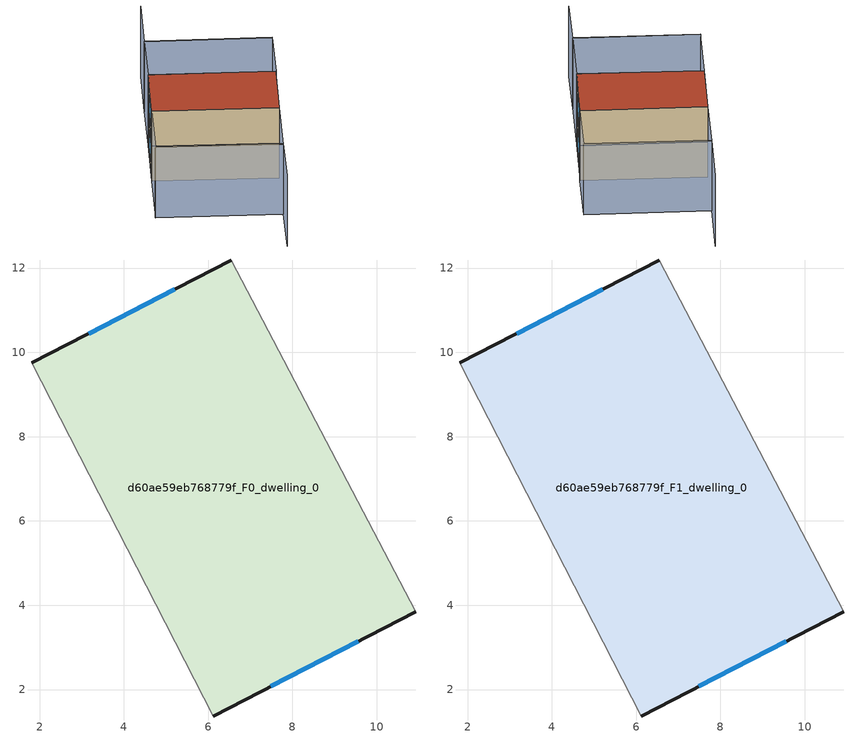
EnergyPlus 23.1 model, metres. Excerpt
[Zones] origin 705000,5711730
d60ae59eb768779f_F0_dwelling_0
 floor ground (EU_floor_Construction): 6.55,12.19 10.93,3.85 6.12,1.37 1.82,9.75 z0
 wall outside (EU_wall_Construction): 6.55,12.19 1.82,9.75 / 6.12,1.37 10.93,3.85 z0:3
 wall adiabatic (EU_wall_Construction): 10.93,3.85 6.55,12.19 / 1.82,9.75 6.12,1.37 z0:3
 window (EU_Window_Construction): 5.2,11.5 3.17,10.45 / 7.49,2.08 9.56,3.14 z0.85:2.15
d60ae59eb768779f_F1_dwelling_0
 floor to d60ae59eb768779f_F0_dwelling_0 (EU_floor_Construction): 6.55,12.19 10.93,3.85 6.12,1.37 1.82,9.75 z3
 wall outside (EU_wall_Construction): 6.55,12.19 1.82,9.75 / 6.12,1.37 10.93,3.85 z3:6
 wall adiabatic (EU_wall_Construction): 10.93,3.85 6.55,12.19 / 1.82,9.75 6.12,1.37 z3:6
 window (EU_Window_Construction): 5.2,11.5 3.17,10.45 / 7.49,2.08 9.56,3.14 z3.85:5.15
 roof outside (EU_roof_Construction): 10.93,3.85 6.55,12.19 1.82,9.75 6.12,1.37 z6
shading: 15.26,6.07 10.91,14.45 / 10.91,14.45 15.55,16.86 / -2.95,7.35 1.49,-1.02 / 1.49,-1.02 -2.72,-3.26 / 10.94,3.82 6.55,12.19 / 6.55,12.19 10.95,14.5 / 10.95,14.5 15.34,6.12 / 15.34,6.12 10.94,3.82 / -2.93,7.3 1.82,9.75 / 1.82,9.75 6.14,1.38 / 6.14,1.38 1.4,-1.07 / 1.4,-1.07 -2.93,7.3 z0:6
[Building]
EU S2 Campaign: North Axis=0; Terrain=City; Solar Distribution=FullExterior
[Site:Location]
London: Latitude=51.5; Longitude=-0.5; Time Zone=0; Elevation=25
[SizingPeriod:WeatherFileDays]
AnnualSizingPeriod: Begin Month=1; Begin Day of Month=1; End Month=12; End Day of Month=31; Day of Week for Start Day=Monday; Use Weather File Daylight Saving Period=No; Use Weather File Rain and Snow Indicators=No
[MATERIAL]
EU_InternalMass_Material: Roughness=MediumRough; Thickness=0.1; Conductivity=1; Density=1800; Specific Heat=900; Thermal Absorptance=0.9; Solar Absorptance=0.7; Visible Absorptance=0.7
[MATERIAL:NOMASS] Roughness=MediumRough; Thermal Absorptance=0.9; Solar Absorptance=0.7; Visible Absorptance=0.7
Name | Thermal Resistance
EU_wall_NoMass | 0.71061
EU_roof_NoMass | 2.41608
EU_floor_NoMass | 1.75078
[WINDOWMATERIAL:SIMPLEGLAZINGSYSTEM]
EU_Window_SimpleGlazing: UFactor=2.64892; Solar Heat Gain Coefficient=0.76; Visible Transmittance=0.76
[CONSTRUCTION]
EU_wall_Construction: EU_wall_NoMass
EU_roof_Construction: EU_roof_NoMass
EU_floor_Construction: EU_floor_NoMass
EU_Window_Construction: EU_Window_SimpleGlazing
EU_InternalMass_Construction: EU_InternalMass_Material
[ZONE] Type=1; Multiplier=1; Ceiling Height=autocalculate; Volume=151.671; Floor Area=autocalculate; Part of Total Floor Area=Yes
d60ae59eb768779f_F0_dwelling_0; d60ae59eb768779f_F1_dwelling_0
[INTERNALMASS] Construction=EU_InternalMass_Construction; Surface Area=50.557
Name | Zone or ZoneList
d60ae59eb768779f_F0_dwelling_0_EU_InternalMass | d60ae59eb768779f_F0_dwelling_0
d60ae59eb768779f_F1_dwelling_0_EU_InternalMass | d60ae59eb768779f_F1_dwelling_0
[OTHEREQUIPMENT] Fuel Type=Electricity; Design Level Calculation Method=Watts/Area; Power per Zone Floor Area=1; Fraction Latent=0; Fraction Radiant=0; Fraction Lost=0; Carbon Dioxide Generation Rate=0; EndUse Subcategory=EU_Step8_InternalGains
Name | Zone or ZoneList or Space or SpaceList | Schedule
EU_Step8_InternalGain_d60ae59eb768779f_F0_dwelling_0_f000 | d60ae59eb768779f_F0_dwelling_0 | EU_Step8_GainSchedule_d60ae59eb768779f_F0_dwelling_0_f000
EU_Step8_InternalGain_d60ae59eb768779f_F1_dwelling_0_f000 | d60ae59eb768779f_F1_dwelling_0 | EU_Step8_GainSchedule_d60ae59eb768779f_F1_dwelling_0_f000
[ZONEVENTILATION:DESIGNFLOWRATE] Schedule=EU_AlwaysOn; Design Flow Rate Calculation Method=AirChanges/Hour; Air Changes per Hour=0.496673; Ventilation Type=Natural; Fan Pressure Rise=0; Fan Total Efficiency=1; Constant Term Coefficient=1; Temperature Term Coefficient=0; Velocity Term Coefficient=0; Velocity Squared Term Coefficient=0; Minimum Indoor Temperature=-100; Maximum Indoor Temperature=100; Delta Temperature=-100; Minimum Outdoor Temperature=-100; Maximum Outdoor Temperature=100; Maximum Wind Speed=40
Name | Zone or ZoneList or Space or SpaceList
EU_ConstantAir_d60ae59eb768779f_F0_dwelling_0 | d60ae59eb768779f_F0_dwelling_0
EU_ConstantAir_d60ae59eb768779f_F1_dwelling_0 | d60ae59eb768779f_F1_dwelling_0
[HVACTEMPLATE:THERMOSTAT] Constant Heating Setpoint=20; Constant Cooling Setpoint=50
EU_HeatOnly_d60ae59eb768779f_F0_dwelling_0; EU_HeatOnly_d60ae59eb768779f_F1_dwelling_0
[HVACTEMPLATE:ZONE:IDEALLOADSAIRSYSTEM] System Availability Schedule=EU_AlwaysOn; Maximum Heating Supply Air Temperature=50; Minimum Cooling Supply Air Temperature=13; Maximum Heating Supply Air Humidity Ratio=0.0156; Minimum Cooling Supply Air Humidity Ratio=0.0077; Heating Limit=NoLimit; Cooling Limit=NoLimit; Heating Availability Schedule=EU_AlwaysOn; Cooling Availability Schedule=EU_CoolingOff; Dehumidification Control Type=ConstantSensibleHeatRatio; Cooling Sensible Heat Ratio=0.7; Dehumidification Setpoint=60; Humidification Control Type=None; Humidification Setpoint=30; Outdoor Air Method=None; Outdoor Air Flow Rate per Person=0.00944; Outdoor Air Flow Rate per Zone Floor Area=0; Outdoor Air Flow Rate per Zone=0; Demand Controlled Ventilation Type=None; Outdoor Air Economizer Type=NoEconomizer; Heat Recovery Type=None; Sensible Heat Recovery Effectiveness=0.7; Latent Heat Recovery Effectiveness=0.65
Name | Template Thermostat
d60ae59eb768779f_F0_dwelling_0 | EU_HeatOnly_d60ae59eb768779f_F0_dwelling_0
d60ae59eb768779f_F1_dwelling_0 | EU_HeatOnly_d60ae59eb768779f_F1_dwelling_0
[SIZING:ZONE] Zone Cooling Design Supply Air Temperature Input Method=SupplyAirTemperature; Zone Cooling Design Supply Air Temperature=13; Zone Heating Design Supply Air Temperature Input Method=SupplyAirTemperature; Zone Heating Design Supply Air Temperature=50; Zone Cooling Design Supply Air Humidity Ratio=0.008; Zone Heating Design Supply Air Humidity Ratio=0.008; Cooling Design Air Flow Method=DesignDay; Cooling Design Air Flow Rate=0; Cooling Minimum Air Flow per Zone Floor Area=0.000762; Cooling Minimum Air Flow=0; Cooling Minimum Air Flow Fraction=0.2; Heating Design Air Flow Method=DesignDay; Heating Design Air Flow Rate=0; Heating Maximum Air Flow per Zone Floor Area=0.002032; Heating Maximum Air Flow=0.141576; Heating Maximum Air Flow Fraction=0.3; Account for Dedicated Outdoor Air System=No; Dedicated Outdoor Air System Control Strategy=NeutralSupplyAir; Dedicated Outdoor Air Low Setpoint Temperature for Design=autosize; Dedicated Outdoor Air High Setpoint Temperature for Design=autosize; Zone Load Sizing Method=Sensible Load Only No Latent Load; Zone Latent Cooling Design Supply Air Humidity Ratio Input Method=HumidityRatioDifference; Zone Cooling Design Supply Air Humidity Ratio Difference=0.005; Zone Latent Heating Design Supply Air Humidity Ratio Input Method=HumidityRatioDifference; Zone Humidification Design Supply Air Humidity Ratio Difference=0.005
d60ae59eb768779f_F0_dwelling_0; d60ae59eb768779f_F1_dwelling_0
[SCHEDULE:CONSTANT]
Name | Hourly Value
EU_AlwaysOn | 1
EU_CoolingOff | 0
[SCHEDULE:FILE] Column Number=1; Rows to Skip at Top=0; Number of Hours of Data=8760; Column Separator=Comma; Interpolate to Timestep=No; Minutes per Item=60; Adjust Schedule for Daylight Savings=Yes
Name | File
EU_Step8_GainSchedule_d60ae59eb768779f_F0_dwelling_0_f000 | ../../schedules/d60ae59eb768779f/d60ae59eb768779f_F0_dwelling_0_f000_gain.csv
EU_Step8_GainSchedule_d60ae59eb768779f_F1_dwelling_0_f000 | ../../schedules/d60ae59eb768779f/d60ae59eb768779f_F1_dwelling_0_f000_gain.csv
